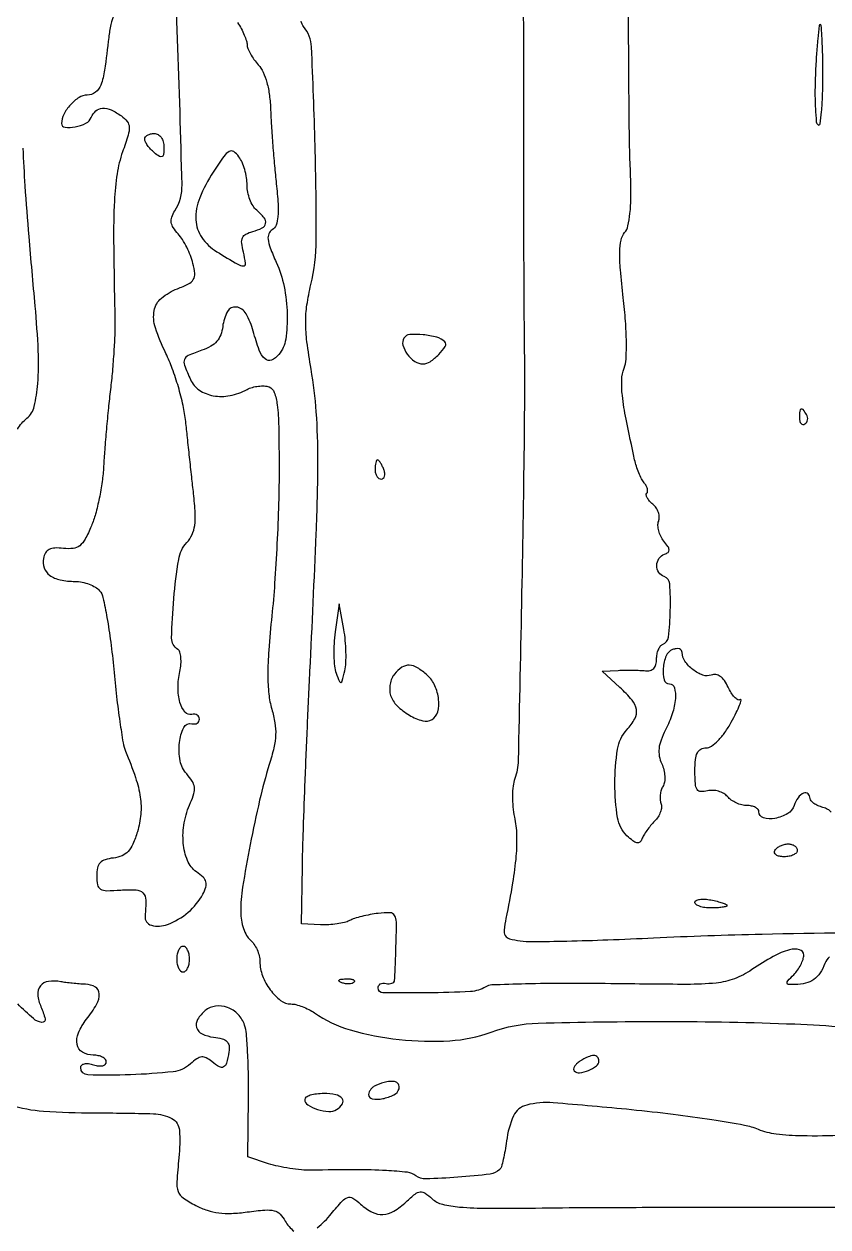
# Model space of a CAD drawing. Extents: x 0 to 5034, y 0 to 2560.
# Drawn here: x 375.1 to 500.8, y 260.2 to 448.1 of the extents above; entities that cross this region are included whole.
import ezdxf

# ---------------------------------------------------------------- set-up
doc = ezdxf.new("R2010")
doc.units = 0

msp = doc.modelspace()

# ---------------------------------------------------------------- linework, layer by layer
for points in [[(521.845899, 524.5, 0.000024), (521.849577, 566.207105, 0.000027)], [(758.5, 263.189695, -0.00005), (959.629134, 263.186606, -0.002021)], [(389.278615, 449.750191, 0.041639), (388.720729, 448.013985, 0.029252), (388.374955, 445.98978, -0.00723), (387.735075, 440.903991, -0.054541), (387.139807, 438.558973, -0.142961), (386.294517, 437.42736, -0.162723), (385.016132, 437, 0.144976), (383.73565, 436.620749, 0.064827), (382.38507, 435.470727, 0.063873), (381.346675, 433.97989, 0.120785), (381, 432.565741, 0.383181), (381.542556, 431.961728, 0.076615), (383.119844, 432.034065, 0.063709), (384.822067, 432.609534, 0.190023), (385.638374, 433.5, -0.123723), (386.355029, 434.519717, -0.167054), (387.393766, 434.935747, -0.120433), (388.742274, 434.676665, -0.050505), (390.347487, 433.735178, -0.0669), (391.257206, 432.861885, -0.16088), (391.576351, 431.996189, -0.083426), (391.41038, 430.748953, -0.010107), (390.539699, 428.112519, 0.046673), (389.682049, 424.695392, 0.026651), (389.25966, 420.45731, 0.014202), (389.145832, 414.006899, 0.002558), (389.336444, 402, -0.014631), (389.318412, 399.819518, -0.006285), (389.172656, 396.9125, -0.006212), (388.939846, 393.817932, -0.008157), (388.646209, 391, 0.00469), (388.324865, 388.110681, 0.003123), (388.008344, 384.79375, 0.003143), (387.74155, 381.571367, 0.006145), (387.576681, 379, -0.021714), (387.348986, 376.614478, -0.015887), (386.897916, 373.992269, -0.016111), (386.310442, 371.531415, -0.033875), (385.665957, 369.67581, -0.021551), (384.675301, 367.599099, -0.102385), (383.839442, 366.590999, -0.142346), (382.818656, 366.169389, -0.056604), (381.288583, 366.17581, 0.036499), (379.948748, 366.235227, 0.108971), (379.06365, 366.013243, 0.144709), (378.499721, 365.487634, 0.085303), (378.170162, 364.619827, 0.134888), (378.282796, 363.129107, 0.150762), (379.144048, 361.979195, 0.107474), (380.782986, 361.257966, 0.048689), (383.127555, 361.015313, -0.048469), (384.221661, 360.902562, -0.041345), (385.336, 360.57948, -0.043295), (386.306549, 360.109006, -0.085246), (386.955907, 359.553128, -0.119974), (387.47483, 358.489536, -0.0093), (388.098288, 355.357856, -0.01229), (388.687322, 351.546501, -0.009069), (389.158637, 347.303128, 0.005507), (389.603523, 343.019835, 0.007042), (390.112204, 339.085919, 0.005585), (390.620331, 335.809199, 0.057929), (390.997851, 334.5, -0.017064), (392.565533, 330.364556, -0.045471), (393.306828, 327.300106, -0.058986), (393.382664, 324.651729, -0.050515), (392.855037, 321.910493, -0.027661), (392.160595, 319.986611, -0.084665), (391.41407, 318.823566, -0.110814), (390.45056, 318.14943, -0.068661), (389.107493, 317.802671, 0.046182), (387.814695, 317.530014, 0.131069), (387.041016, 317.044087, 0.136419), (386.629944, 316.250956, 0.051798), (386.5, 315, 0.047578), (386.633678, 313.598366, 0.215427), (387.095672, 312.943701, 0.137213), (388.044319, 312.692186, 0.016125), (390.25, 312.793282, -0.029906), (392.648957, 312.837083, -0.196099), (393.721257, 312.346833, -0.188772), (394.167855, 311.23367, -0.027446), (394.052296, 308.75, 0.364869), (395.039759, 307.301493, 0.159496), (397.536961, 307.410431, 0.085524), (400.788886, 309.318228, 0.094835), (403.078521, 312.146717, 0.046632), (403.55082, 313.269437, 0.146243), (403.562624, 314.079084, 0.134665), (403.125245, 314.80287, 0.037141), (402.086258, 315.652136, -0.143619), (400.686145, 317.403157, -0.076022), (400.026639, 320.12814, -0.066603), (400.177824, 323.32159, -0.061881), (401.158664, 326.448885, 0.034817), (401.686509, 327.860123, 0.105433), (401.766225, 328.877153, 0.110766), (401.423437, 329.808983, 0.04063), (400.564457, 330.928775, -0.138317), (399.547969, 332.976958, -0.071971), (399.426999, 335.84939, -0.089846), (400.097516, 338.174049, -0.34714), (401.364359, 338.774362, 0.081077), (401.820689, 338.745151, 0.112455), (402.20815, 338.874344, 0.129308), (402.465345, 339.140757, 0.128349), (402.559107, 339.5, 0.129432), (402.464579, 339.859048, 0.129395), (402.205498, 340.125047, 0.111977), (401.815134, 340.253625, 0.080394), (401.355331, 340.223565, -0.289399), (400.289637, 340.59776, -0.099702), (399.514827, 342.119445, -0.069206), (399.205736, 344.411865, -0.053059), (399.484026, 346.927271, 0.033603), (399.656192, 348.074004, 0.043616), (399.650525, 349.136338, 0.050034), (399.486683, 349.976948, 0.183194), (399.161847, 350.399973, -0.265536), (398.212193, 352.146063, -0.016012), (398.540484, 358.336047, -0.019894), (399.307477, 364.450376, -0.143725), (400.584313, 367.093164, 0.074883), (401.400674, 368.32283, 0.075035), (401.817921, 369.73755, 0.048635), (401.895384, 371.681923, 0.013418), (401.637778, 374.733831, -0.000392), (401.349215, 377.340369, -0.000238), (401.012004, 380.421813, -0.000239), (400.680508, 383.477999, -0.000422), (400.410324, 386, 0.028078), (400.005318, 388.477818, 0.016421), (399.258035, 391.392265, 0.01639), (398.315612, 394.268687, 0.026643), (397.308456, 396.633242, -0.033895), (395.672853, 400.63303, -0.125011), (395.478845, 403.335063, -0.176132), (396.600531, 405.268306, -0.084058), (399.116447, 406.737852, 0.026076), (400.848184, 407.496835, 0.140245), (401.597754, 408.186606, 0.16171), (401.812648, 409.114399, 0.037907), (401.541031, 410.708031, 0.033011), (401.155523, 411.909058, 0.022879), (400.570741, 413.210354, 0.023151), (399.890678, 414.413727, 0.043241), (399.216477, 415.305939, -0.040246), (398.46265, 416.291223, -0.109081), (398.158304, 417.111372, -0.120188), (398.24184, 417.934035, -0.05451), (398.715075, 418.91537, 0.146785), (399.829219, 422.992415, 0.002657), (399.145602, 445.740499, 0.003363), (398.204611, 468.087946, 0.107703)], [(501.293238, 324.950789, 0.094928), (500.753404, 325.406568, 0.064114), (500.004126, 325.709172, -0.038806), (499.23706, 325.974787, -0.050375), (498.588712, 326.338801, -0.059828), (498.141491, 326.740453, -0.181845), (498, 327.116631, 0.216389), (497.673544, 327.835637, 0.292554), (496.985818, 327.938983, 0.133765), (496.110209, 327.222154, 0.078032), (495.5, 326, -0.18517), (494.48968, 324.733946, -0.088033), (492.504386, 323.996933, -0.112847), (490.701831, 324.077902, -0.337272), (490, 325, 0.181272), (489.856918, 325.381693, 0.091278), (489.448468, 325.70625, 0.071223), (488.840854, 325.926111, 0.05129), (488.122445, 326, -0.063594), (487.318539, 326.102662, -0.044296), (486.455903, 326.4103, -0.044524), (485.667155, 326.862, -0.06735), (485.085677, 327.396765, 0.089361), (484.496486, 327.892856, 0.061545), (483.690284, 328.232421, 0.059932), (482.800302, 328.37238, 0.07314), (481.963232, 328.280134, -0.07482), (480.927136, 328.169458, -0.245718), (480.35022, 328.503491, -0.125583), (480.064392, 329.383008, -0.016091), (480, 331.383369, -0.022366), (480.080427, 333.180451, -0.090325), (480.371539, 334.233911, -0.159456), (480.913975, 334.797785, -0.121546), (481.75, 335.008249, 0.152858), (482.589372, 335.275347, 0.046304), (483.620158, 336.150616, 0.040129), (484.690463, 337.436777, 0.02913), (485.673274, 339.019846, 0.009337), (486.45424, 340.52481, 0.020674), (486.979891, 341.706141, 0.035711), (487.211722, 342.440154, 0.669159), (487.069502, 342.542954, -0.274116), (486.691006, 342.535957, -0.072234), (486.192944, 342.923158, -0.05254), (485.660549, 343.608041, -0.032078), (485.176648, 344.511645, 0.044169), (484.60473, 345.520306, 0.086851), (483.959955, 346.175539, 0.116527), (483.268423, 346.458317, 0.131391), (482.556119, 346.383161, -0.181694), (481.251588, 346.374107, -0.07626), (479.690751, 347.236455, -0.074723), (478.426982, 348.553789, -0.155096), (478, 349.897187, 0.170074), (477.878081, 350.245247, 0.150287), (477.559375, 350.462634, 0.106564), (477.074132, 350.505415, 0.060579), (476.5, 350.361626, 0.206612), (475.511222, 349.395334, 0.074242), (475.030886, 347.442643, 0.086701), (475.175496, 345.63848, 0.341923), (476, 345, -0.338059), (476.785614, 344.400295, -0.087653), (476.941495, 342.709749, -0.058419), (476.462119, 340.340255, -0.040253), (475.402641, 337.811728, 0.029365), (474.697146, 336.2257, 0.062122), (474.383406, 334.919566, 0.074105), (474.426545, 333.731218, 0.0609), (474.809253, 332.5193, -0.048024), (475.133037, 331.578781, -0.045456), (475.279168, 330.576159, -0.048789), (475.239261, 329.661889, -0.10348), (474.999132, 328.998596, 0.062798), (474.724816, 328.39752, 0.046451), (474.572408, 327.682026, 0.047177), (474.556122, 326.9664, 0.073853), (474.689647, 326.366382, -0.1167), (474.772446, 325.752463, -0.060872), (474.603098, 324.994746, -0.055528), (474.22556, 324.217989, -0.055566), (473.686413, 323.543556, 0.022826), (473.074707, 322.873295, 0.018791), (472.483617, 322.10621, 0.019194), (471.993845, 321.359593, 0.046938), (471.709184, 320.767857, -0.128655), (471.37653, 320.292388, -0.235273), (470.927741, 320.18148, -0.112957), (470.298631, 320.481375, -0.023494), (469.369898, 321.290647, -0.164027), (467.905056, 324.091438, -0.03879), (467.481941, 329.423582, -0.039287), (467.895853, 334.796197, -0.146061), (469.342698, 337.826184, 0.055851), (470.597488, 339.56911, 0.170153), (470.848257, 340.984814, 0.135451), (470.17238, 342.454553, 0.030719), (468.260218, 344.459531), (465.520437, 347), (468.010218, 347.115154, -0.008723), (469.09149, 347.146274, -0.006538), (470.282689, 347.144191, -0.006613), (471.404252, 347.112722, -0.015025), (472.25, 347.052296, 0.087695), (472.998304, 347.107449, 0.138727), (473.551469, 347.427268, 0.12663), (473.88737, 348.015328, 0.066863), (474, 348.853808, -0.044671), (474.070006, 349.635824, -0.052504), (474.277993, 350.349765, -0.06055), (474.583457, 350.896706, -0.151607), (474.946361, 351.166667, 0.287707), (475.866538, 352.323713, 0.022002), (476.147872, 356.480418, 0.021801), (476.064604, 360.640686, 0.305352), (475.196413, 361.767862, -0.169866), (474.347101, 362.424667, -0.148931), (474.035503, 363.506984, -0.146446), (474.378773, 364.592809, -0.163718), (475.25, 365.254045, 0.087499), (475.788022, 365.54742, 0.242335), (475.959234, 365.929247, 0.135652), (475.778806, 366.467149, 0.024196), (475.138124, 367.324644, -0.056806), (474.658252, 368.062595, -0.051757), (474.338577, 368.912765, -0.055172), (474.216592, 369.742304, -0.100885), (474.328683, 370.414152, 0.104886), (474.430448, 371.055335, 0.069948), (474.288577, 371.787971, 0.065918), (473.934986, 372.497027, 0.071079), (473.416393, 373.069388, -0.036436), (472.892832, 373.572581, -0.05777), (472.533356, 374.07934, -0.079342), (472.378254, 374.513362, -0.247437), (472.467158, 374.800491, 0.18122), (472.594854, 375.081258, 0.079481), (472.557429, 375.494458, 0.063618), (472.369189, 375.971246, 0.047445), (472.050582, 376.439052, -0.05508), (471.654652, 377.03986, -0.020651), (471.232339, 377.957471, -0.020164), (470.850872, 379.003442, -0.023077), (470.57393, 380.031061, -0.004438), (469.230684, 386.38856, -0.021276), (468.652288, 390.047013, -0.038082), (468.559289, 392.485062, -0.08151), (468.933603, 394.325364, 0.078819), (469.233725, 395.761535, 0.015294), (469.281852, 398.418831, 0.015139), (469.142184, 401.683684, 0.010752), (468.796266, 405.332032, -0.007372), (468.351851, 409.704496, -0.026873), (468.260361, 412.491576, -0.043008), (468.460076, 414.353023, -0.125625), (469.009232, 415.511123, 0.118529), (469.524902, 416.560453, 0.028554), (469.842897, 418.485423, 0.024155), (469.992384, 421.04568, 0.012573), (469.943991, 424.244839, -0.007101), (469.739618, 432.082419, -0.001964), (469.641817, 444.396642, -0.001779), (469.63483, 459.677157, -0.001125)], [(453.161571, 452.5, -0.000421), (453.180083, 446.738267, -0.00019), (453.195134, 439.178125, -0.000188), (453.204998, 431.194516, -0.000256), (453.207493, 424, 0.000425), (453.21211, 417.242961, 0.000444), (453.228227, 410.584375, 0.000426), (453.252158, 404.831271, 0.001963), (453.28193, 401.5, -0.005963), (453.298574, 383.736727, -0.00232), (452.914609, 359.170254, -0.000492), (452.358749, 333.017361, -0.080702), (451.836636, 330.200753, 0.059094), (451.57384, 329.05933, 0.025096), (451.482613, 327.489814, 0.024406), (451.552367, 325.786303, 0.029335), (451.789373, 324.200753, -0.044939), (452.118587, 321.405004, -0.02791), (452.024681, 318.100271, -0.020936), (451.496345, 313.931997, -0.008805), (450.453673, 308.377413, 0.022976), (450.161832, 306.536469, 0.169083), (450.356433, 305.681195, 0.1901), (451.026606, 305.186004, 0.03034), (452.655201, 304.855903, 0.037952), (454.549273, 304.735559, 0.002575), (459.95184, 304.830478, 0.003679), (466.398188, 305.024424, 0.00275), (473.5, 305.32954, -0.006943), (490.486334, 305.916691, -0.002039), (516.575348, 306.349534, -0.000708)], [(408.523977, 448.323063, -0.022002), (409.088932, 447.372062, -0.022187), (409.566418, 446.377704, -0.022657), (409.903329, 445.477178, -0.078334), (410, 444.863924, 0.097354), (410.116803, 444.269722, 0.030052), (410.514062, 443.443706, 0.028791), (411.080243, 442.552422, 0.027995), (411.75, 441.723294, -0.077212), (412.506215, 440.5724, -0.040139), (413.09198, 438.952495, -0.034342), (413.493007, 436.954524, -0.02341), (413.684287, 434.644553, 0.006762), (413.803955, 432.220709, 0.003332), (414.018297, 429.142461, 0.003305), (414.283276, 425.949239, 0.004814), (414.562558, 423.138293, -0.010586), (414.83811, 419.996718, -0.038164), (414.818075, 417.988117, -0.064966), (414.534101, 416.694029, -0.169459), (413.942147, 415.964245, 0.15348), (413.397042, 415.333428, 0.132822), (413.271092, 414.46456, 0.063278), (413.605994, 413.133731, 0.012679), (414.556599, 410.874485, -0.056123), (415.773659, 407.094649, -0.042865), (416.266998, 402.774341, -0.043991), (416.031547, 398.848676, -0.137072), (414.960802, 396.452769, -0.121311), (413.812579, 395.603866, -0.292031), (412.815588, 395.778161, -0.121022), (411.906281, 397.140379, -0.021175), (410.97176, 400.104874, 0.065343), (409.836133, 402.840059, 0.228491), (408.299781, 403.885486, 0.317828), (406.93065, 403.19476, 0.09343), (406.191034, 400.818719, -0.061983), (405.877053, 399.531574, -0.090014), (405.274745, 398.532705, -0.08303), (404.319094, 397.755223, -0.045493), (402.941034, 397.129289, 0.016673), (400.806455, 396.304379, 0.202207), (400.208102, 395.686875, 0.187627), (400.208391, 394.802827, 0.014065), (401.160515, 392.547053, 0.136991), (402.541765, 390.906552, 0.10663), (404.711043, 390.024378, 0.092005), (407.33693, 390.049877, 0.074687), (409.993299, 390.996414, -0.052685), (410.82177, 391.333212, -0.041751), (411.770112, 391.522882, -0.043103), (412.690079, 391.548454, -0.077163), (413.427558, 391.389425, -0.219144), (414.250823, 390.545356, -0.054679), (414.705636, 388.622013, -0.026368), (414.944356, 385.228523, -0.00432), (415.002744, 378.643011, -0.007537), (414.921998, 373.205379, -0.004798), (414.671948, 366.881431, -0.004819), (414.307231, 360.681131, -0.00892), (413.872776, 355.655478, 0.007186), (413.388329, 350.269324, 0.018724), (413.240984, 346.382178, 0.025866), (413.392823, 343.423579, 0.04706), (413.866286, 341.051962, -0.032853), (414.352439, 338.931895, -0.051296), (414.459467, 337.063697, -0.044838), (414.184913, 335.040697, -0.019049), (413.474129, 332.396484, 0.017714), (411.966013, 326.845224, 0.00948), (410.478365, 319.895781, 0.008587), (409.307552, 313.264282, 0.039402), (409.000171, 309.372445, 0.042935), (409.110962, 308.083765, 0.039737), (409.440675, 306.797923, 0.042183), (409.924262, 305.699611, 0.095034), (410.5, 305, -0.071191), (411.074423, 304.365736, -0.044602), (411.559375, 303.487751, -0.04393), (411.889541, 302.516538, -0.060045), (412, 301.600062, 0.093274), (412.411082, 299.415607, 0.06513), (413.620601, 297.212583, 0.069247), (415.234342, 295.549848, 0.167048), (416.834198, 295, -0.061111), (417.635173, 294.901736, -0.028724), (418.632876, 294.591392, -0.027943), (419.654337, 294.141501, -0.035081), (420.540928, 293.608993, 0.083428), (426.120053, 290.951421, 0.042388), (433.770273, 289.453561, 0.042154), (441.688143, 289.260621, 0.072843), (448.124273, 290.601012, -0.081254), (455.503902, 292.009578, -0.006626), (475.235779, 292.270068, -0.009756), (495.587159, 291.871926, -0.021454), (511.094901, 290.597847, 0.008752)], [(501.05282, 302.356659, 0.131283), (500.315879, 301.313382, -0.059609), (499.566629, 299.849255, -0.090375), (498.571061, 298.827323, -0.091155), (497.285775, 298.227883, -0.061623), (495.678571, 298.015313, -0.018386), (494.624635, 298.045211, -0.349909), (494.396916, 298.252436, -0.230006), (494.504505, 298.609257, -0.0101), (495.428571, 299.571429, 0.041937), (496.029937, 300.283118, 0.036093), (496.538393, 301.120688, 0.037717), (496.888406, 301.953085, 0.080837), (497, 302.638816, 0.340983), (496.349447, 303.481839, 0.133339), (494.783598, 303.468064, 0.058738), (492.228582, 302.414074, 0.021399), (488.887938, 300.359549, -0.057569), (486.166693, 298.945737, -0.066282), (483.320881, 298.274058, -0.026018), (478.750163, 298.057295, -0.002163), (466.872759, 298.163734, 0.003746), (459.735271, 298.205096, 0.00569), (453.531752, 298.123967, 0.002355), (448.240333, 297.969597, 0.130661), (447.299241, 297.684941, -0.126425), (444.913777, 296.941645, -0.009889), (438.197304, 296.734936, -0.005942), (431.242114, 296.741162, -0.401871), (430.470447, 297.5, -0.13904), (430.560441, 297.857266, -0.134169), (430.825443, 298.119935, -0.110737), (431.233679, 298.243387, -0.074842), (431.720447, 298.206163, 0.058928), (432.214664, 298.152576, 0.086868), (432.642876, 298.231831, 0.113801), (432.938921, 298.427036, 0.171918), (433.063812, 298.706163, 0.009638), (433.095968, 299.233201, 0.000653), (433.15663, 300.73556, 0.000936), (433.223263, 302.527019, 0.000702), (433.290177, 304.5, 0.007969), (433.344785, 307.796812, 0.137093), (433.057734, 308.82654, 0.258272), (432.331813, 309.243092, 0.033289), (430.476365, 309.148197, 0.017183), (429.226831, 308.956772, 0.014958), (427.933682, 308.672631, 0.015206), (426.779055, 308.344839, 0.042245), (426, 308.02327, -0.060923), (425.218201, 307.734156, -0.022367), (424.059375, 307.513948, -0.021782), (422.758616, 307.38409, -0.024396), (421.5, 307.375073), (418.5, 307.5), (418.640114, 316.5, -0.004665), (418.760656, 321.340718, -0.001194), (419.047508, 329.171875, -0.001216), (419.417987, 338.108594, -0.001234), (419.830231, 347, 0.001673), (420.805968, 368.452444, 0.009604), (421.066559, 379.830497, 0.018012), (420.818779, 387.492528, 0.026233), (420.004484, 394.200492, -0.011246), (419.356117, 398.46836, -0.031507), (419.158913, 401.4849, -0.03738), (419.355937, 404.200059, -0.022075), (419.974302, 407.392878, 0.058095), (420.81089, 414.366949, 0.00787), (420.627813, 429.114137, 0.004223), (420.06347, 444.527094, 0.16335), (418.839395, 447.693517, -0.136728), (418.459394, 448.542272, -0.042151)], [(374.142981, 384.81909, -0.087096), (375.577697, 386.5, 0.162532), (376.731447, 388.348257, 0.040398), (377.289726, 391.919949, 0.029832), (377.364516, 397.023516, 0.011743), (376.883307, 404.039663, -0.00186), (375.923925, 414.883476, -0.004655), (375.326748, 422.808449, -0.00616), (375.009919, 428.715893, -0.017031)], [(537.766971, 263.219699, 0.000035), (601.115625, 263.199988, 0.000045), (676.65134, 263.188681, 0.000036)], [(503.145808, 274.451991, -0.013608), (496.734904, 274.385028, -0.025385), (492.693052, 274.658385, -0.069485), (489.930879, 275.384414, 0.054195), (487.723785, 276.037023, 0.00637), (482.660115, 276.887849, 0.007571), (476.592002, 277.734247, 0.006132), (470.059092, 278.463601, 0.005038), (457.823738, 279.553496, 0.080955), (453.702137, 279.211493, 0.229594), (451.655854, 277.502885, 0.074231), (450.552446, 273.600066, -0.011509), (450.321255, 272.074033, -0.015188), (450.036629, 270.69645, -0.012581), (449.739018, 269.574455, -0.125898), (449.493581, 269.160248, -0.168284), (447.967734, 268.4195, -0.010756), (442.958245, 267.932061, -0.0105), (437.923856, 267.657484, -0.17629), (436.362459, 268.167141, 0.139237), (435.068083, 268.695882, 0.014531), (431.765651, 268.967455, 0.013249), (427.016409, 269.093303, 0.004412), (420.058761, 269.031876, -0.026208), (418.50519, 269.085886, -0.015753), (416.672815, 269.304338, -0.015757), (414.85938, 269.637462, -0.026404), (413.364512, 270.044715), (410.111501, 271.118305), (410.221742, 280.309153, 0.007399), (410.211424, 283.989292, 0.008909), (410.088939, 287.4461, 0.007797), (409.889112, 290.344743, 0.057775), (409.614839, 291.698848, 0.114598), (408.601322, 293.376426, 0.112331), (406.945478, 294.450433, 0.119743), (405.074847, 294.663337, 0.142886), (403.452012, 293.960174, 0.08444), (402.269673, 292.583468, 0.214363), (402.116975, 291.303918, 0.209962), (402.97451, 290.321184, 0.081393), (404.75, 289.816422, -0.034815), (406.099386, 289.56507, -0.12893), (406.848706, 289.145726, -0.171375), (407.177511, 288.489826, -0.074158), (407.154931, 287.5, -0.021408), (406.776157, 285.754294, -0.202161), (406.319104, 285.159784, -0.271789), (405.665621, 285.169145, -0.036927), (404.505408, 285.995511, 0.052469), (403.627328, 286.580746, 0.148391), (402.911355, 286.717261, 0.12531), (402.164059, 286.439773, 0.032687), (401.152502, 285.638012, -0.15777), (398.425268, 284.411579, -0.019099), (391.778814, 283.935888, -0.015054), (385.12181, 283.914922, -0.40634), (384, 285.067388, -0.20676), (384.158106, 285.433385, -0.136392), (384.569758, 285.649865, -0.086344), (385.210739, 285.676008, -0.043987), (386, 285.5, 0.043987), (386.789261, 285.323992, 0.086344), (387.430242, 285.350135, 0.136392), (387.841894, 285.566615, 0.20676), (388, 285.932612, 0.183361), (387.84538, 286.340066, 0.09065), (387.403281, 286.686455, 0.070537), (386.745919, 286.921178, 0.050573), (385.968615, 287, -0.133021), (384.268484, 287.460454, -0.216851), (383.421661, 288.659955, -0.151344), (383.627107, 290.474052, -0.063419), (384.904293, 292.605458, 0.035738), (386.477775, 294.92991, 0.138837), (386.89985, 296.598779, 0.259445), (386.285009, 297.634114, 0.123933), (384.75, 298.076511, -0.009667), (383.770397, 298.128798, -0.007089), (382.686243, 298.223177, -0.007168), (381.662071, 298.341839, -0.015759), (380.88402, 298.468357, 0.082905), (378.939846, 298.521413, 0.192541), (377.695013, 297.811021, 0.193581), (377.287339, 296.441689, 0.083809), (377.785417, 294.571613, -0.053321), (378.422309, 292.656054, -0.515113), (377.935585, 292.119656, -0.151199), (376.60406, 292.710361, -0.016934), (374.153846, 295, 0.072184)], [(373.00294, 279.201335, 0.055044), (378.173497, 278.26611, 0.016879), (386.11602, 277.986345, -0.006514), (395.367289, 277.852357, -0.115362), (398.23775, 277.097296, -0.259261), (399.415826, 275.285438, -0.043354), (399.340605, 270.984627, 0.009442), (399.019037, 267.222086, 0.1016), (399.225483, 265.714931, 0.158046), (400.001197, 264.699033, 0.03199), (401.971507, 263.514734, 0.040178), (403.768015, 262.761662, 0.047959), (405.558975, 262.359706, 0.04247), (407.563533, 262.279395, 0.022962), (410.024563, 262.503378, -0.013402), (412.773562, 262.806646, -0.079704), (414.209248, 262.697325, -0.138904), (415.151061, 262.169137, -0.073192), (415.955635, 261.082897, 0.11677), (417.332524, 259.525266, 0.195271)], [(420.971378, 260.020944, 0.047645), (423.164147, 262.223669, -0.011173), (424.873721, 264.211588, -0.130694), (425.722887, 264.765844, -0.225827), (426.524311, 264.664455, -0.041403), (427.742887, 263.732684, 0.063653), (429.560093, 262.46685, 0.133903), (431.227399, 262.10263, 0.124332), (432.932029, 262.627223, 0.051065), (434.874615, 264.097813, -0.018688), (436.264591, 265.298963, -0.140955), (437.057808, 265.629866, -0.179893), (437.80818, 265.44558, -0.034704), (438.926546, 264.566475, 0.123908), (440.531903, 263.712249, 0.039806), (443.215328, 263.27128, 0.020501), (447.649294, 263.083573, 0.003481), (456.113369, 263.131399, -0.002138), (464.571877, 263.20191, -0.000489), (478.877052, 263.245989, -0.000506), (495.366134, 263.263999, -0.000493), (512, 263.248959, 0.000377)]]:
    msp.add_lwpolyline(points, format="xyb")
for points in [[(498.829004, 440.401454, 0.009452), (498.757219, 437.456111, 0.014415), (498.816957, 434.899718, 0.008914), (498.963872, 432.804951, 0.237396), (499.25, 432.342437, 0.538778), (499.547274, 432.481572, 0.011573), (499.779688, 434.384566, 0.01585), (499.946479, 436.881985, 0.008747), (500, 439.940983, 0.004896), (499.969738, 443.031141, 0.008152), (499.876332, 445.632664, 0.002649), (499.749288, 447.840086, 0.395941), (499.579004, 448, 0.382306), (499.402031, 447.841521, 0.002943), (499.185031, 445.767927, 0.008596), (498.985427, 443.314973, 0.005183)], [(397, 428.877555, -0.02153), (396.95142, 427.749908, -0.243483), (396.719951, 427.38379, -0.285199), (396.317973, 427.394365, -0.027702), (395.5, 428, -0.031583), (394.925951, 428.54111, -0.034151), (394.440625, 429.136985, -0.036411), (394.100931, 429.700558, -0.117955), (394, 430.122445, -0.167044), (394.115056, 430.457225, -0.095133), (394.440625, 430.742218, -0.075975), (394.926247, 430.93488, -0.056567), (395.5, 431, -0.132926), (396.088601, 430.840705, -0.107148), (396.573317, 430.396259, -0.089651), (396.891732, 429.713548, -0.064485)], [(404.718156, 424.972153, 0.04804), (402.590198, 420.921192, 0.108139), (401.998642, 417.520613, 0.139707), (402.922135, 414.74156, 0.10672), (405.256323, 412.524278, 0.003913), (408.539551, 410.559528, 0.129925), (409.416754, 410.313892, 0.459616), (409.761617, 410.704106, 0.027017), (409.419836, 412.463378, -0.032553), (409.162448, 413.871269, -0.136116), (409.294029, 414.714298, -0.167659), (409.819829, 415.270142, -0.056349), (410.876219, 415.677882, 0.051011), (412.361846, 416.233198, 0.235606), (412.899862, 416.943312, 0.223242), (412.669876, 417.830395, 0.046312), (411.5, 419, -0.084867), (410.924925, 419.67076, -0.043757), (410.440625, 420.668341, -0.04183), (410.110824, 421.811425, -0.049359), (410, 422.931315, 0.040499), (409.906133, 424.088311, 0.029806), (409.623458, 425.343554, 0.030389), (409.209816, 426.506044, 0.057252), (408.718156, 427.370766, 0.083457), (407.904503, 428.164327, 0.29475), (407.208529, 428.187374, 0.1045), (406.381025, 427.418929, 0.008615)], [(434.523005, 399.037222, 0.207812), (434.359076, 397.904973, 0.092606), (435.028933, 396.520718, 0.086489), (436.209221, 395.39245, 0.148661), (437.5, 395, 0.152078), (438.602095, 395.343144, 0.047382), (439.944747, 396.470326, 0.048508), (440.962814, 397.727259, 0.356339), (440.890451, 398.442882, 0.131997), (439.640006, 399.163697, 0.041868), (437.502816, 399.545444, 0.039602), (435.416744, 399.57446, 0.24259)], [(496.333333, 386.543989, 0.059057), (496.394948, 386.024148, 0.126631), (496.582917, 385.669932, 0.191218), (496.860929, 385.534562, 0.158515), (497.182979, 385.613087, 0.108766), (497.463027, 385.88478, 0.099739), (497.614038, 386.257398, 0.095385), (497.612382, 386.673795, 0.090093), (497.457295, 387.069098, 0.02679), (496.913397, 387.852054, 0.350126), (496.59208, 387.929499, 0.269722), (496.376303, 387.618676, 0.019984)], [(430, 378.5, 0.062722), (430.07223, 377.926468, 0.08088), (430.284531, 377.440625, 0.098158), (430.599211, 377.115494, 0.152681), (430.968615, 377, 0.184534), (431.289193, 377.122486, 0.147206), (431.483616, 377.440625, 0.100118), (431.511135, 377.925634, 0.055937), (431.361626, 378.5, 0.02136), (431.112506, 379.074558, 0.030395), (430.839659, 379.559375, 0.030693), (430.579329, 379.912889, 0.222225), (430.393011, 380, 0.289661), (430.241071, 379.903916, 0.046727), (430.115447, 379.559375, 0.039339), (430.028469, 379.074824, 0.024748)], [(423.777389, 353.125147, 0.020996), (423.596102, 351.298526, 0.019836), (423.563793, 349.428039, 0.020249), (423.668116, 347.771301, 0.062816), (423.92169, 346.682656, 0.007301), (424.433469, 345.358911, 0.382097), (424.660055, 345.247402, 0.267883), (424.86947, 345.461351, 0.004921), (425.262402, 347.057508, 0.045455), (425.434422, 348.272158, 0.01806), (425.457549, 349.957518, 0.017697), (425.351573, 351.789456, 0.021241), (425.118101, 353.5), (424.397958, 357.5)], [(433.039826, 346.547988, 0.076312), (432.622888, 345.853053, 0.052201), (432.364762, 344.967941, 0.051723), (432.29384, 344.0378, 0.070135), (432.433952, 343.208099, 0.123119), (433.433275, 341.586674, 0.061641), (435.362128, 340.119347, 0.063788), (437.453353, 339.23568, 0.209479), (438.904647, 339.441069, 0.19308), (439.791511, 340.642835, 0.090274), (439.937408, 342.604709, 0.080475), (439.360808, 344.717397, 0.102405), (438.171259, 346.345012, 0.043628), (436.612729, 347.525792, 0.131151), (435.348504, 347.917345, 0.158073), (434.203808, 347.595584, 0.072753)], [(496, 319, -0.195654), (495.844577, 318.618015, -0.086673), (495.395164, 318.29375, -0.066561), (494.729059, 318.073608, -0.0466), (493.940983, 318, -0.047867), (493.195401, 318.071541, -0.104212), (492.66835, 318.29375, -0.181468), (492.441401, 318.621877, -0.202618), (492.5, 319, -0.08825), (492.842344, 319.382836, -0.053305), (493.359775, 319.70625, -0.051278), (493.961978, 319.925833, -0.061875), (494.559017, 320, -0.067639), (495.109818, 319.925146, -0.08433), (495.576711, 319.70625, -0.09965), (495.888931, 319.38134, -0.142666)], [(485, 310.383423, -0.347462), (484.880837, 310.232649, -0.020244), (484.265625, 310.11263, -0.023639), (483.458419, 310.027631, -0.014412), (482.5, 310, -0.032714), (481.542347, 310.062724, -0.050289), (480.734375, 310.253015, -0.064968), (480.176307, 310.530586, -0.249889), (480, 310.861328, -0.285831), (480.183445, 311.156008, -0.076393), (480.734375, 311.329256, -0.053628), (481.541823, 311.365641, -0.031701), (482.5, 311.244751, -0.013875), (483.4582, 311.033865, -0.021857), (484.265625, 310.7946, -0.017542), (484.885601, 310.556361, -0.300822)], [(399, 302, 0.048028), (399.073693, 301.234582, 0.068025), (399.29375, 300.5875, 0.088204), (399.618118, 300.151477, 0.191087), (400, 300, 0.191087), (400.381882, 300.151477, 0.088204), (400.70625, 300.5875, 0.068025), (400.926307, 301.234582, 0.048028), (401, 302, 0.048028), (400.926307, 302.765418, 0.068025), (400.70625, 303.4125, 0.088204), (400.381882, 303.848523, 0.191087), (400, 304, 0.191087), (399.618118, 303.848523, 0.088204), (399.29375, 303.4125, 0.068025), (399.073693, 302.765418, 0.048028)], [(426.729167, 298.395833, -0.126455), (426.402231, 298.202593, -0.060344), (425.916927, 298.123424, -0.05415), (425.359369, 298.160852, -0.051402), (424.8125, 298.316886, -0.054073), (424.395823, 298.538436, -0.470617), (424.37858, 298.720685, -0.168741), (424.670344, 298.862007, -0.018894), (425.416667, 298.921053, -0.028489), (426.112848, 298.910055, -0.077125), (426.592839, 298.799335, -0.208169), (426.77538, 298.614691, -0.296942)], [(462.02896, 286.03906, 0.044378), (461.507637, 285.640593, 0.073844), (461.1598, 285.212264, 0.108353), (461.031688, 284.824088, 0.225803), (461.135832, 284.530834, 0.232255), (461.978567, 284.243137, 0.065054), (463.363323, 284.607605, 0.065144), (464.605851, 285.314736, 0.235013), (465, 286.106989, 0.185839), (464.769607, 286.705454, 0.218031), (464.215679, 286.943896, 0.103585), (463.290528, 286.727967, 0.032058)], [(430.25, 282.337719, 0.062536), (429.77204, 282.071348, 0.059977), (429.367188, 281.691795, 0.064798), (429.092504, 281.261753, 0.110193), (429, 280.847116, 0.370791), (429.575312, 280.177985, 0.084738), (431.192134, 280.208021, 0.069743), (432.935398, 280.799114, 0.199195), (433.755005, 281.75, 0.230997), (433.657901, 282.460185, 0.20655), (433.028613, 282.866659, 0.097979), (431.823645, 282.831464, 0.039769)], [(419, 280.067388, 0.261036), (419.473754, 279.221772, 0.061113), (421.007174, 278.52339, 0.059232), (422.764124, 278.191012, 0.156821), (423.991051, 278.494469, 0.112708), (424.88726, 279.377592, 0.320262), (424.844481, 280.20595, 0.177015), (423.846926, 280.816072, 0.04967), (422, 281, 0.029452), (420.850616, 280.932239, 0.045939), (419.88125, 280.726045, 0.057958), (419.204997, 280.426328, 0.265439)]]:
    msp.add_lwpolyline(points, format="xyb", close=True)

doc.saveas('drawing.dxf')
